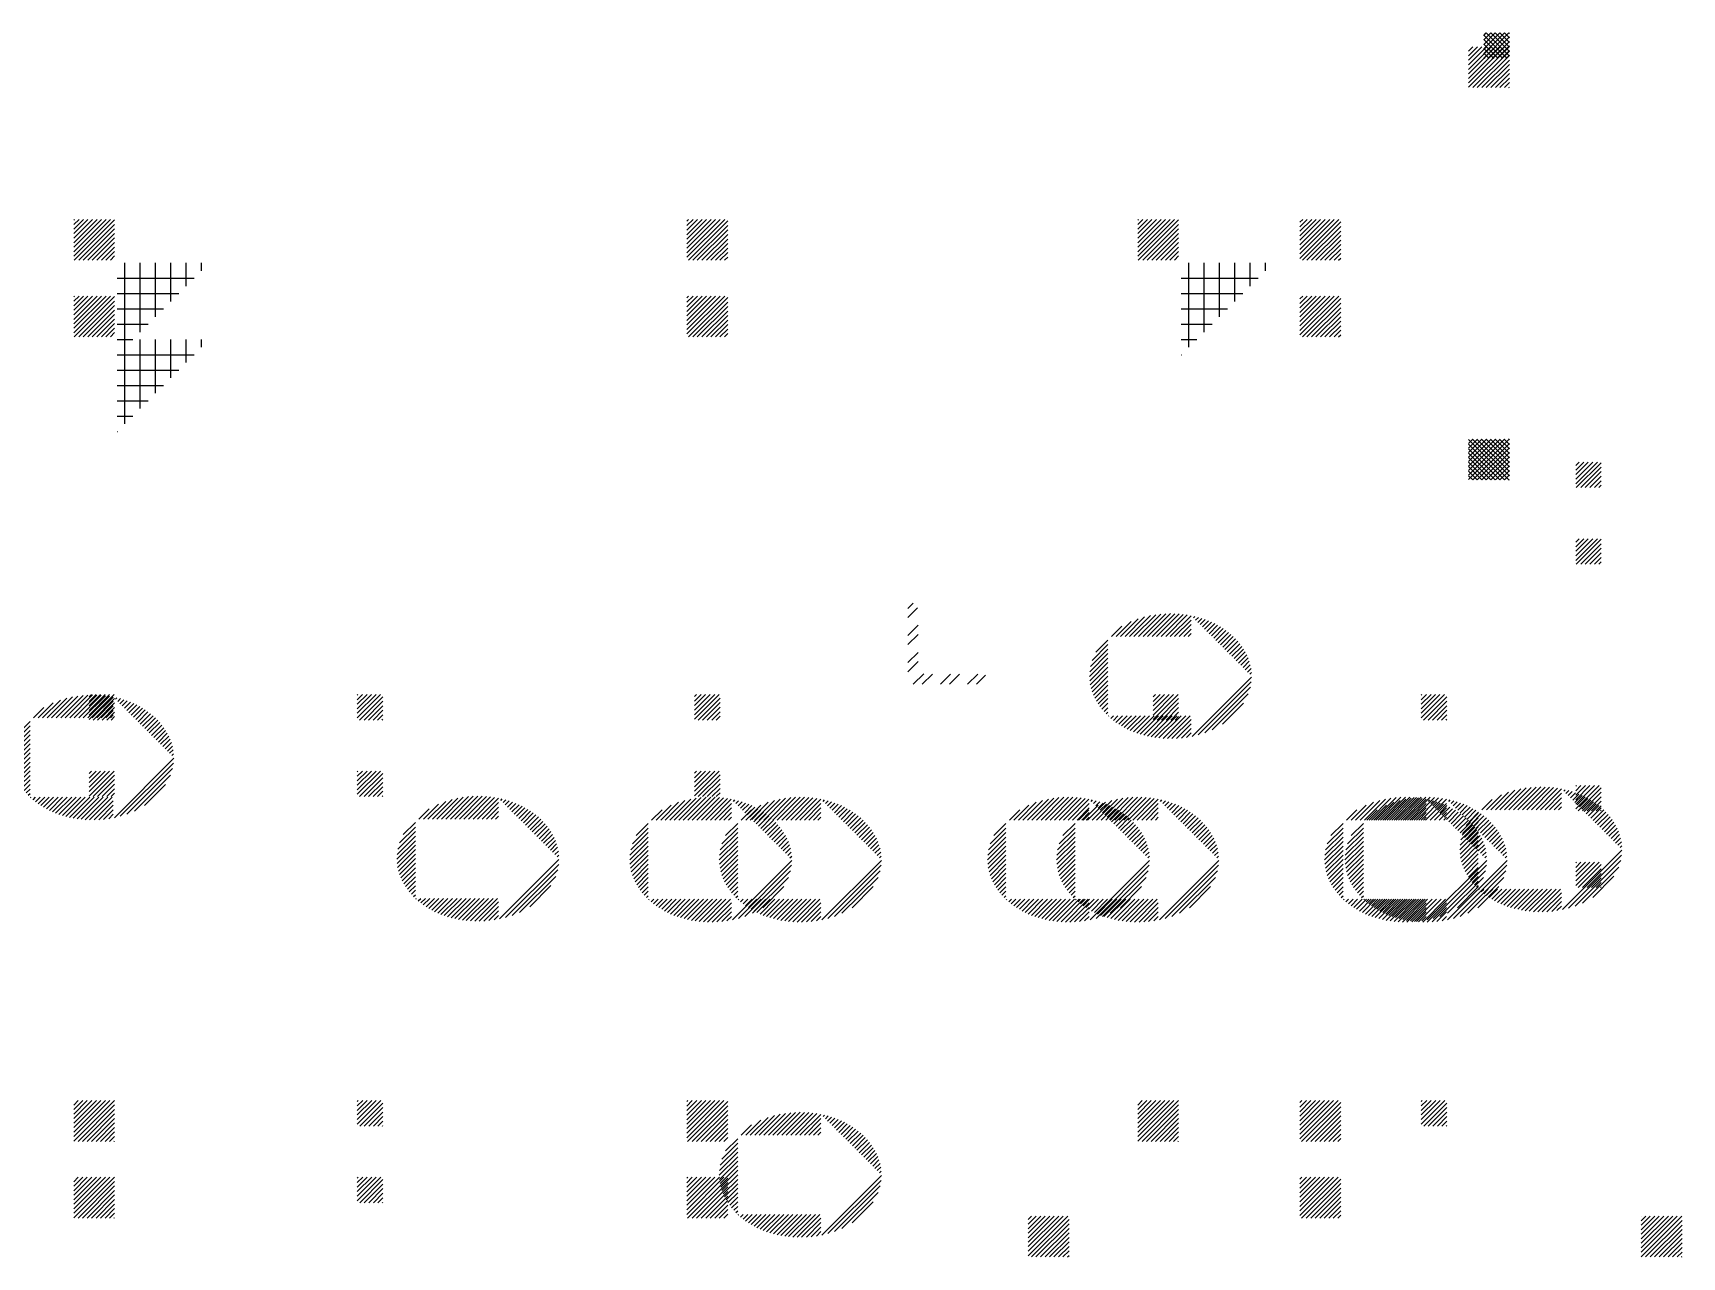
# Paper-space layout 'Layout1' of a CAD drawing. Extents: x -51516 to 7058931, y -29255 to 5150000.
# Drawn here: x -4374 to 11766, y 21269 to 33250 of the extents above; entities that cross this region are included whole.
import ezdxf

# ---------------------------------------------------------------- set-up
doc = ezdxf.new("R2010")
doc.units = 0
doc.header["$LTSCALE"] = 1000
doc.layers.get('0').update_dxf_attribs({"linetype": 'CONTINUOUS'})
doc.layers.add('COL', color=3, linetype='CONTINUOUS')
doc.layers.add('DM', color=2, linetype='CONTINUOUS')

# ---------------------------------------------------------------- blocks, each defined once
blk = doc.blocks.new('*X')
at = {"color": 0}
for p, q in [((8800, 49812), (9188, 50200)), ((8800, 49856), (9144, 50200)), ((8800, 49901), (9099, 50200)), ((8800, 49945), (9055, 50200)), ((8800, 49989), (9011, 50200)), ((8800, 50033), (8967, 50200)), ((8800, 50077), (8923, 50200)), ((8800, 50122), (8878, 50200)), ((8800, 50166), (8834, 50200)), ((14800, 49802), (15198, 50200)), ((14800, 49846), (15154, 50200)), ((14800, 49890), (15110, 50200)), ((14800, 49934), (15066, 50200)), ((14800, 49979), (15021, 50200)), ((14800, 50023), (14977, 50200)), ((14800, 50067), (14933, 50200)), ((14800, 50111), (14889, 50200)), ((14800, 50155), (14845, 50200)), ((14800, 50200), (14800, 50200)), ((8832, 49800), (9200, 50168)), ((8876, 49800), (9200, 50124)), ((8920, 49800), (9200, 50080)), ((8965, 49800), (9200, 50035)), ((14842, 49800), (15200, 50158)), ((14887, 49800), (15200, 50113)), ((14931, 49800), (15200, 50069)), ((9009, 49800), (9200, 49991)), ((9053, 49800), (9200, 49947)), ((9097, 49800), (9200, 49903)), ((14975, 49800), (15200, 50025)), ((15019, 49800), (15200, 49981)), ((15063, 49800), (15200, 49937)), ((15108, 49800), (15200, 49892)), ((9141, 49800), (9200, 49859)), ((9186, 49800), (9200, 49814)), ((15152, 49800), (15200, 49848)), ((15196, 49800), (15200, 49804)), ((8800, 44465), (9160, 44825)), ((8800, 44509), (9116, 44825)), ((8800, 44553), (9072, 44825)), ((8800, 44597), (9028, 44825)), ((8800, 44641), (8984, 44825)), ((8800, 44686), (8939, 44825)), ((8800, 44730), (8895, 44825)), ((8800, 44774), (8851, 44825)), ((8800, 44818), (8807, 44825)), ((8804, 44425), (9200, 44821)), ((8849, 44425), (9200, 44776)), ((8893, 44425), (9200, 44732)), ((14800, 44454), (15171, 44825)), ((14800, 44498), (15127, 44825)), ((14800, 44543), (15082, 44825)), ((14800, 44587), (15038, 44825)), ((14800, 44631), (14994, 44825)), ((14800, 44675), (14950, 44825)), ((14800, 44719), (14906, 44825)), ((14800, 44764), (14861, 44825)), ((14800, 44808), (14817, 44825)), ((14815, 44425), (15200, 44810)), ((14859, 44425), (15200, 44766)), ((14903, 44425), (15200, 44722)), ((20800, 44444), (21181, 44825)), ((20800, 44488), (21137, 44825)), ((20800, 44532), (21093, 44825)), ((20800, 44576), (21049, 44825)), ((20800, 44621), (21004, 44825)), ((20800, 44665), (20960, 44825)), ((20800, 44709), (20916, 44825)), ((20800, 44753), (20872, 44825)), ((20800, 44797), (20828, 44825)), ((20825, 44425), (21200, 44800)), ((20870, 44425), (21200, 44755)), ((20914, 44425), (21200, 44711)), ((8937, 44425), (9200, 44688)), ((8981, 44425), (9200, 44644)), ((9025, 44425), (9200, 44600)), ((9070, 44425), (9200, 44555)), ((14947, 44425), (15200, 44678)), ((14992, 44425), (15200, 44633)), ((15036, 44425), (15200, 44589)), ((20958, 44425), (21200, 44667)), ((21002, 44425), (21200, 44623)), ((21046, 44425), (21200, 44579)), ((9114, 44425), (9200, 44511)), ((9158, 44425), (9200, 44467)), ((9300, 43573), (9300, 44400)), ((9450, 43723), (9450, 44400)), ((9600, 43873), (9600, 44400)), ((9750, 44023), (9750, 44400)), ((9900, 44173), (9900, 44400)), ((10050, 44323), (10050, 44400)), ((15080, 44425), (15200, 44545)), ((15124, 44425), (15200, 44501)), ((15168, 44425), (15200, 44457)), ((21090, 44425), (21200, 44535)), ((21135, 44425), (21200, 44490)), ((21179, 44425), (21200, 44446)), ((9225, 44250), (9977, 44250)), ((9225, 44100), (9827, 44100)), ((9225, 43950), (9677, 43950)), ((9225, 43800), (9527, 43800)), ((9225, 43650), (9377, 43650)), ((9225, 43500), (9227, 43500)), ((23500, 42238), (23712, 42450)), ((23500, 42283), (23667, 42450)), ((23500, 42327), (23623, 42450)), ((23500, 42371), (23579, 42450)), ((23500, 42415), (23535, 42450)), ((23506, 42200), (23750, 42444)), ((23550, 42200), (23750, 42400)), ((23594, 42200), (23750, 42356)), ((23638, 42200), (23750, 42312)), ((23683, 42200), (23750, 42267)), ((23727, 42200), (23750, 42223)), ((8950, 39930), (9195, 40175)), ((8950, 39974), (9151, 40175)), ((8950, 40019), (9106, 40175)), ((8950, 40063), (9062, 40175)), ((8950, 40107), (9018, 40175)), ((8950, 40151), (8974, 40175)), ((8989, 39925), (9200, 40136)), ((9033, 39925), (9200, 40092)), ((9077, 39925), (9200, 40048)), ((11575, 39948), (11802, 40175)), ((11575, 39992), (11758, 40175)), ((11575, 40036), (11714, 40175)), ((11575, 40080), (11670, 40175)), ((11575, 40124), (11626, 40175)), ((11575, 40169), (11581, 40175)), ((11597, 39925), (11825, 40153)), ((11641, 39925), (11825, 40109)), ((11685, 39925), (11825, 40065)), ((14875, 39933), (15117, 40175)), ((14875, 39977), (15073, 40175)), ((14875, 40021), (15029, 40175)), ((14875, 40066), (14984, 40175)), ((14875, 40110), (14940, 40175)), ((14875, 40154), (14896, 40175)), ((14911, 39925), (15125, 40139)), ((14955, 39925), (15125, 40095)), ((14999, 39925), (15125, 40051)), ((38800, 39949), (39026, 40175)), ((38800, 39993), (38982, 40175)), ((38800, 40037), (38938, 40175)), ((38800, 40082), (38893, 40175)), ((38800, 40126), (38849, 40175)), ((38800, 40170), (38805, 40175)), ((38820, 39925), (39050, 40155)), ((38864, 39925), (39050, 40111)), ((38909, 39925), (39050, 40066)), ((9122, 39925), (9200, 40003)), ((9166, 39925), (9200, 39959)), ((11729, 39925), (11825, 40021)), ((11773, 39925), (11825, 39977)), ((11818, 39925), (11825, 39932)), ((15044, 39925), (15125, 40006)), ((15088, 39925), (15125, 39962)), ((38953, 39925), (39050, 40022)), ((38997, 39925), (39050, 39978)), ((39041, 39925), (39050, 39934)), ((23500, 39056), (23729, 39285)), ((23500, 39101), (23684, 39285)), ((23500, 39145), (23640, 39285)), ((23500, 39189), (23596, 39285)), ((23500, 39233), (23552, 39285)), ((23500, 39277), (23508, 39285)), ((23523, 39035), (23750, 39262)), ((23567, 39035), (23750, 39218)), ((23611, 39035), (23750, 39174)), ((23655, 39035), (23750, 39130)), ((23700, 39035), (23750, 39085)), ((23744, 39035), (23750, 39041)), ((8800, 35803), (9197, 36200)), ((8800, 35847), (9153, 36200)), ((8800, 35891), (9109, 36200)), ((8800, 35935), (9065, 36200)), ((8800, 35979), (9021, 36200)), ((8800, 36024), (8976, 36200)), ((8800, 36068), (8932, 36200)), ((8800, 36112), (8888, 36200)), ((8800, 36156), (8844, 36200)), ((8842, 35800), (9200, 36158)), ((11575, 35970), (11805, 36200)), ((11575, 36014), (11761, 36200)), ((11575, 36059), (11716, 36200)), ((11575, 36103), (11672, 36200)), ((11575, 36147), (11628, 36200)), ((11575, 36191), (11584, 36200)), ((11599, 35950), (11825, 36176)), ((14800, 35836), (15164, 36200)), ((14800, 35881), (15119, 36200)), ((14800, 35925), (15075, 36200)), ((14800, 35969), (15031, 36200)), ((14800, 36013), (14987, 36200)), ((14800, 36057), (14943, 36200)), ((14800, 36102), (14898, 36200)), ((14800, 36146), (14854, 36200)), ((14800, 36190), (14810, 36200)), ((14808, 35800), (15200, 36192)), ((20800, 35826), (21174, 36200)), ((20800, 35870), (21130, 36200)), ((20800, 35914), (21086, 36200)), ((20800, 35959), (21041, 36200)), ((20800, 36003), (20997, 36200)), ((20800, 36047), (20953, 36200)), ((20800, 36091), (20909, 36200)), ((20800, 36135), (20865, 36200)), ((20800, 36180), (20820, 36200)), ((20818, 35800), (21200, 36182)), ((38800, 35839), (39161, 36200)), ((38800, 35883), (39117, 36200)), ((38800, 35927), (39073, 36200)), ((38800, 35972), (39028, 36200)), ((38800, 36016), (38984, 36200)), ((38800, 36060), (38940, 36200)), ((38800, 36104), (38896, 36200)), ((38800, 36148), (38852, 36200)), ((38800, 36193), (38807, 36200)), ((38805, 35800), (39200, 36195)), ((8886, 35800), (9200, 36114)), ((8930, 35800), (9200, 36070)), ((8974, 35800), (9200, 36026)), ((11643, 35950), (11825, 36132)), ((11687, 35950), (11825, 36088)), ((11732, 35950), (11825, 36043)), ((11776, 35950), (11825, 35999)), ((14852, 35800), (15200, 36148)), ((14896, 35800), (15200, 36104)), ((14940, 35800), (15200, 36060)), ((14985, 35800), (15200, 36015)), ((20862, 35800), (21200, 36138)), ((20907, 35800), (21200, 36093)), ((20951, 35800), (21200, 36049)), ((20995, 35800), (21200, 36005)), ((38849, 35800), (39200, 36151)), ((38894, 35800), (39200, 36106)), ((38938, 35800), (39200, 36062)), ((38982, 35800), (39200, 36018)), ((9018, 35800), (9200, 35982)), ((9063, 35800), (9200, 35937)), ((9107, 35800), (9200, 35893)), ((9151, 35800), (9200, 35849)), ((11820, 35950), (11825, 35955)), ((15029, 35800), (15200, 35971)), ((15073, 35800), (15200, 35927)), ((15117, 35800), (15200, 35883)), ((15161, 35800), (15200, 35839)), ((21039, 35800), (21200, 35961)), ((21083, 35800), (21200, 35917)), ((21128, 35800), (21200, 35872)), ((39026, 35800), (39200, 35974)), ((39070, 35800), (39200, 35930)), ((39115, 35800), (39200, 35885)), ((39159, 35800), (39200, 35841)), ((9195, 35800), (9200, 35805)), ((21172, 35800), (21200, 35828)), ((1726, 25546), (1873, 25693)), ((1770, 25546), (1944, 25720)), ((1814, 25546), (2006, 25738)), ((1858, 25546), (2063, 25751)), ((1902, 25546), (2116, 25760)), ((1947, 25546), (2166, 25766)), ((1991, 25546), (2214, 25769)), ((2035, 25546), (2259, 25770)), ((2079, 25546), (2302, 25769)), ((2123, 25546), (2344, 25767)), ((2168, 25546), (2384, 25763)), ((2212, 25546), (2423, 25757)), ((2256, 25546), (2460, 25750)), ((2300, 25546), (2462, 25708)), ((2344, 25546), (2462, 25664)), ((2483, 25729), (2496, 25743)), ((2505, 25707), (2532, 25734)), ((2527, 25685), (2566, 25724)), ((2549, 25663), (2599, 25712)), ((2571, 25641), (2631, 25700)), ((2593, 25618), (2662, 25687)), ((2615, 25596), (2692, 25673)), ((1529, 25394), (1647, 25512)), ((1681, 25546), (1783, 25647)), ((2389, 25546), (2462, 25619)), ((2433, 25546), (2462, 25575)), ((2638, 25574), (2720, 25657)), ((2660, 25552), (2748, 25641)), ((2682, 25530), (2775, 25624)), ((2704, 25508), (2801, 25606)), ((2726, 25486), (2827, 25587)), ((2748, 25464), (2851, 25567)), ((2770, 25442), (2874, 25546)), ((2792, 25420), (2896, 25523)), ((1469, 25201), (1647, 25379)), ((1476, 25253), (1647, 25424)), ((1493, 25313), (1647, 25468)), ((2814, 25398), (2917, 25500)), ((2836, 25375), (2937, 25476)), ((2858, 25353), (2956, 25450)), ((2881, 25331), (2973, 25424)), ((2903, 25309), (2990, 25396)), ((2925, 25287), (3005, 25367)), ((1467, 25155), (1647, 25335)), ((1469, 25113), (1647, 25291)), ((1474, 25074), (1647, 25247)), ((1482, 25038), (1647, 25203)), ((2947, 25265), (3019, 25337)), ((2969, 25243), (3030, 25304)), ((2991, 25221), (3040, 25270)), ((3013, 25199), (3048, 25233)), ((3035, 25177), (3052, 25193)), ((1493, 25004), (1647, 25159)), ((1505, 24972), (1647, 25114)), ((1519, 24942), (1647, 25070)), ((1535, 24913), (1647, 25026)), ((2472, 24569), (3053, 25150)), ((2530, 24583), (3050, 25103)), ((2594, 24603), (3041, 25049)), ((1551, 24886), (1647, 24982)), ((1569, 24860), (1647, 24938)), ((1588, 24835), (1647, 24893)), ((2668, 24633), (3021, 24985)), ((2768, 24688), (2974, 24895)), ((1609, 24811), (1647, 24849)), ((1630, 24788), (1647, 24805)), ((1652, 24766), (1657, 24770)), ((1676, 24745), (1701, 24770)), ((1700, 24725), (1745, 24770)), ((1725, 24706), (1790, 24770)), ((1752, 24689), (1834, 24770)), ((1779, 24672), (1878, 24770)), ((1807, 24655), (1922, 24770)), ((1836, 24640), (1966, 24770)), ((1866, 24626), (2010, 24770)), ((1897, 24613), (2055, 24770)), ((1930, 24601), (2099, 24770)), ((1963, 24591), (2143, 24770)), ((1998, 24581), (2187, 24770)), ((2033, 24572), (2231, 24770)), ((2070, 24564), (2276, 24770)), ((2107, 24558), (2320, 24770)), ((2146, 24553), (2364, 24770)), ((2187, 24549), (2408, 24770)), ((2229, 24547), (2452, 24770)), ((2273, 24547), (2462, 24735)), ((2319, 24548), (2462, 24691)), ((2367, 24552), (2462, 24647)), ((2417, 24559), (2462, 24603)), ((31612, 22862), (31664, 22913)), ((31612, 22774), (31707, 22868)), ((31612, 22597), (31712, 22697)), ((31612, 22508), (31712, 22608)), ((31612, 22332), (31712, 22432)), ((31612, 22243), (31712, 22343)), ((31666, 22120), (31769, 22223)), ((31754, 22120), (31854, 22220)), ((31931, 22120), (32031, 22220)), ((32019, 22120), (32119, 22220)), ((32196, 22120), (32296, 22220)), ((32285, 22120), (32373, 22209))]:
    blk.add_line(p, q, dxfattribs=at)

psp = doc.layouts.get("Layout1")

# ---------------------------------------------------------------- block references
at = {"color": 0}
for p in [(-27424, 4755), (4500, 1796), (-6050, 1000), (0, 0), (876, 0), (8125, 100), (-12775, -13400), (-2361, -13400), (-12775, -14150), (-3434, -28531)]:
    psp.add_blockref('*X', p, dxfattribs=at)
at = {"layer": 'COL', "color": 0}
for p in [(-2279, 9), (876, 0), (876, 0), (876, 0), (876, 0), (876, 0), (876, 0), (876, 0), (876, 0), (876, 0), (876, 0), (876, 0), (876, 0), (876, 0), (876, 0), (876, 0), (876, 0), (876, 0), (876, 0), (876, 0), (876, 0), (876, 0), (876, 0), (876, 0), (876, 0), (876, 0), (876, 0), (876, 0), (876, 0), (876, 0), (3501, 0), (4178, 0), (6801, 0), (6801, 0), (876, -3085), (876, -6925)]:
    psp.add_blockref('*X', p, dxfattribs=at)
at = {"layer": 'COL', "color": 0, "xscale": -1}
psp.add_blockref('*X', (48876, -6925), dxfattribs=at)
at = {"layer": 'DM', "color": 0}
psp.add_blockref('*X', (7000, 0), dxfattribs=at)

doc.saveas('drawing.dxf')
